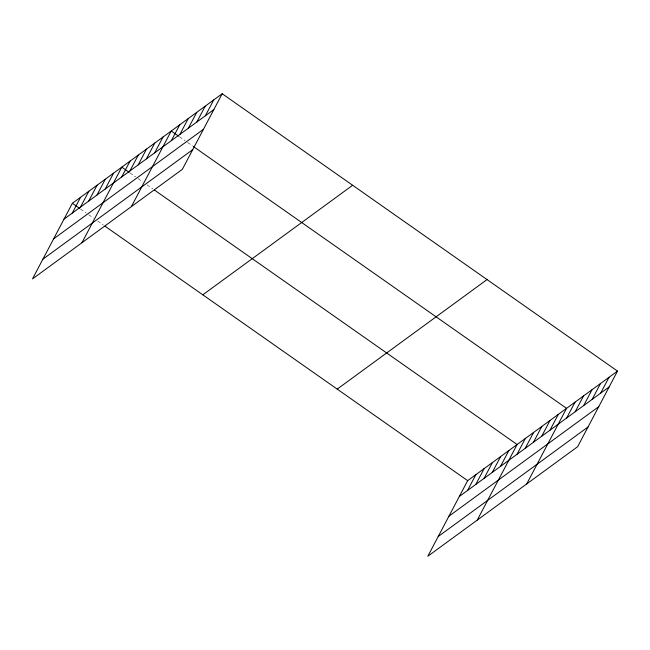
<?xml version="1.0" encoding="UTF-8"?>
<svg xmlns="http://www.w3.org/2000/svg" width="650" height="650" viewBox="0 0 650 650"><rect width="100%" height="100%" fill="white"/><g stroke="black" fill="none" stroke-linecap="round" stroke-linejoin="round"><path stroke-width="0.49" stroke-dasharray="3.25 2.44" d="M179.4 136.711L185.112 140.717M187.558 142.431L192.449 145.868M129.959 172.868L135.663 176.865M138.109 178.588L143 182.016M147.079 184.876L152.791 188.882M80.511 209.016L86.222 213.021M88.668 214.736L93.559 218.164M97.638 221.024L103.342 225.03"/><path stroke-width="0.97" d="M222.194 93.746L72.361 203.296L32.5 278.899L182.333 169.349L222.194 93.746L617.5 371.101L577.639 446.704L427.806 556.254L467.667 480.651L617.5 371.101M72.248 213.111L80.6 197.267M80.494 207.082L88.839 191.246M88.733 201.061L97.086 185.218M96.972 195.032L105.324 179.197M105.211 189.012L113.563 173.168M81.949 242.743L121.802 167.148L129.147 172.291M121.696 176.954L130.049 161.119M129.935 170.934L138.287 155.09M138.174 164.905L146.526 149.069M146.421 158.884L154.765 143.041M154.659 152.856L163.012 137.02M131.389 206.594L171.251 130.991L178.588 136.143M171.389 140.627L179.741 124.784M179.879 134.42L188.232 118.576M188.37 128.213L196.722 112.369M196.861 122.005L205.213 106.161M205.351 115.798L213.704 99.954M467.553 490.466L475.906 474.622M475.8 484.437L484.144 468.601M484.039 478.416L492.391 462.573M492.277 472.387L500.63 456.552M500.516 466.367L508.869 450.523M477.254 520.097L517.116 444.503L154.416 190.028M517.002 454.309L525.354 438.474M525.241 448.289L533.593 432.453M533.479 442.26L541.832 426.424M541.726 436.239L550.079 420.396M549.965 430.211L558.317 414.375M526.695 483.949L566.556 408.346L193.261 146.437M566.694 417.983L575.047 402.139M575.185 411.775L583.538 395.931M583.676 405.567L592.028 389.724M592.166 399.36L600.519 383.516M600.657 393.152L609.009 377.309M64.009 219.131L213.842 109.59M53.609 238.859L203.442 129.309M42.9 259.171L192.733 149.63M202.808 294.824L352.641 185.274M337.212 389.123L487.045 279.573M459.314 496.486L609.148 386.945M448.914 516.214L598.747 406.664M438.206 536.526L588.039 426.985M72.361 203.296L79.698 208.439M104.975 226.176L467.667 480.651"/></g></svg>
